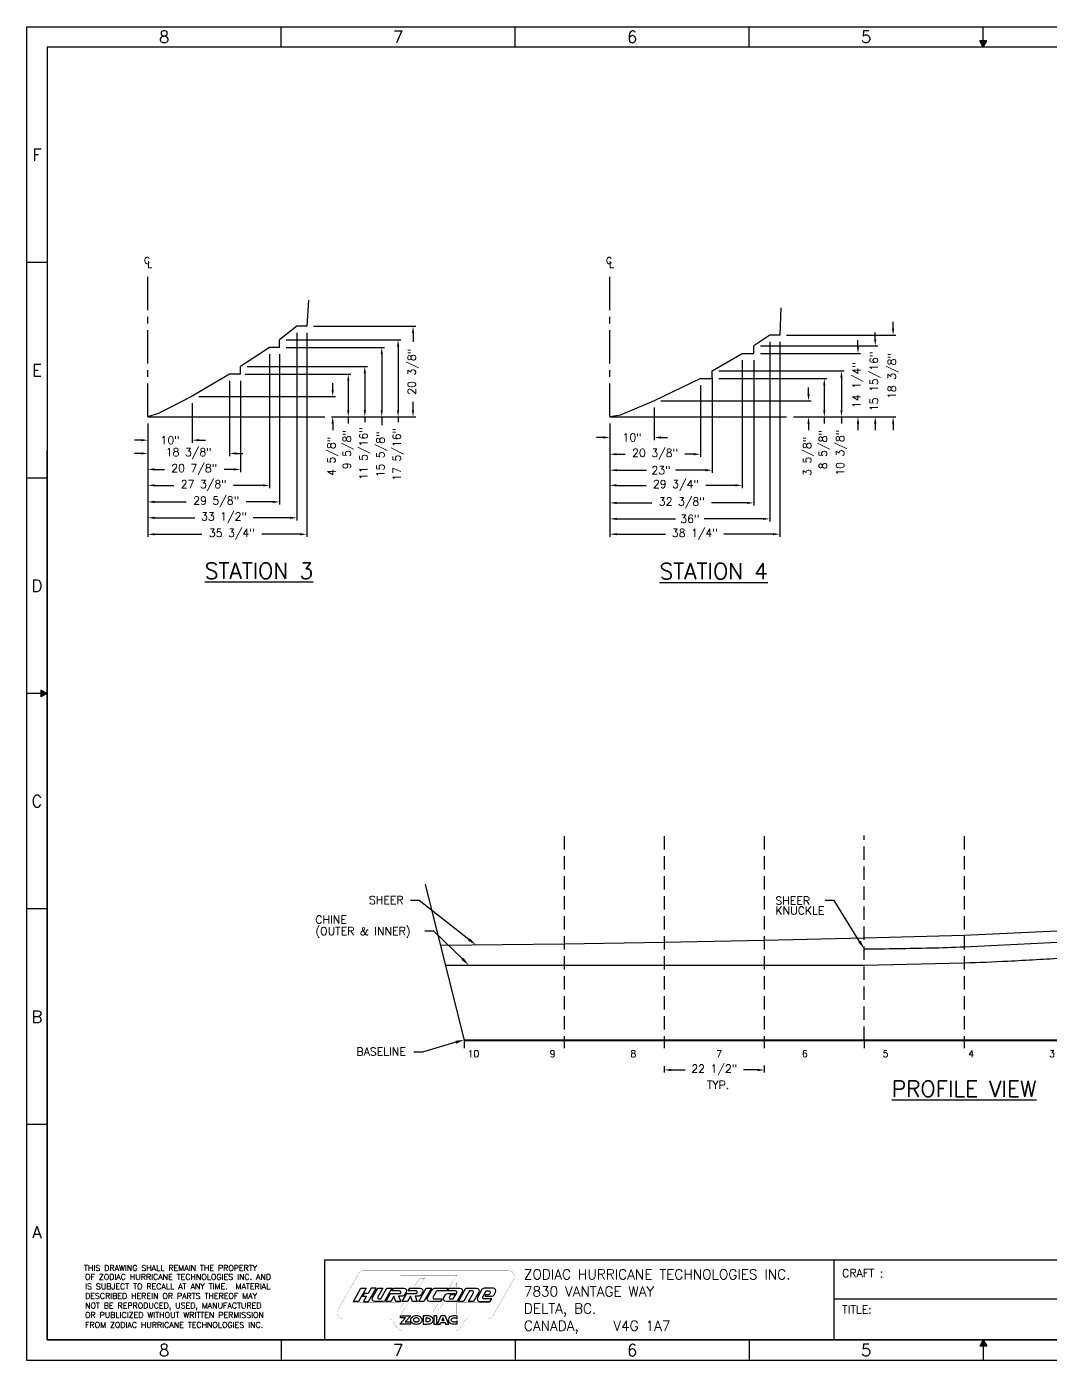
# Model space of a CAD drawing. Extents: x 0 to 431, y 0 to 300.
# Drawn here: x 0 to 230.3, y 0 to 300 of the extents above; entities that cross this region are included whole.
import ezdxf
from ezdxf.enums import TextEntityAlignment as Align

# ---------------------------------------------------------------- set-up
doc = ezdxf.new("R2010")
doc.units = 0
doc.header["$LTSCALE"] = 1.5
doc.linetypes.add('CENTER', pattern=[2, 1.25, -0.25, 0.25, -0.25])
doc.linetypes.add('DASHED', pattern=[0.75, 0.5, -0.25])
doc.layers.get('0').update_dxf_attribs({"linetype": 'CONTINUOUS'})
doc.layers.get('DEFPOINTS').update_dxf_attribs({"linetype": 'CONTINUOUS'})
for name, color, linetype in [('BL', 7, 'CONTINUOUS'), ('BORDER', 7, 'CONTINUOUS'), ('DIM', 7, 'CONTINUOUS'), ('DIM_M', 6, 'CONTINUOUS'), ('KL', 7, 'CONTINUOUS'), ('OC', 7, 'CONTINUOUS'), ('SECTION', 1, 'CONTINUOUS'), ('SH', 7, 'CONTINUOUS'), ('SK', 7, 'CONTINUOUS'), ('TR', 7, 'CONTINUOUS'), ('TXT_L', 5, 'CONTINUOUS'), ('TXT_M', 6, 'CONTINUOUS'), ('TXT_S', 7, 'CONTINUOUS')]:
    doc.layers.add(name, color=color, linetype=linetype)
doc.styles.add('LARGE', font='SIMPLEX.SHX', dxfattribs={"height": 3.6})
doc.styles.add('MEDIUM', font='SIMPLEX.SHX', dxfattribs={"height": 2.7})
doc.styles.add('SIMPLEX', font='simplex')
doc.styles.add('SMALL', font='SIMPLEX', dxfattribs={"height": 1.8})
doc.dimstyles.new('SMALL', dxfattribs={"dimscale": 1.5, "dimtxt": 1.2, "dimasz": 1, "dimexe": 0.4, "dimexo": 1, "dimgap": 0.8, "dimtad": 0, "dimdec": 4, "dimzin": 3, "dimtxsty": 'SMALL', "dimcen": 1, "dimclrd": 256, "dimclre": 256, "dimclrt": 256, "dimazin": 3, "dimtfac": 1, "dimtdec": 0, "dimtofl": 0, "dimtmove": 0, "dimatfit": 3, "dimtolj": 1, "dimtzin": 0})

# ---------------------------------------------------------------- blocks, each defined once
blk = doc.blocks.new('LOGO2')
for points in [[(3.922, 0.933), (4.559, 0.933), (4.209, 0.557), (4.534, 0.557), (4.534, 0.428), (3.864, 0.428), (4.215, 0.804), (3.922, 0.804)], [(5.976, 0.933), (5.976, 0.428), (6.165, 0.428), (6.165, 0.933)], [(6.407, 0.933), (6.185, 0.428), (6.382, 0.428), (6.422, 0.519), (6.672, 0.519), (6.712, 0.428), (6.909, 0.428), (6.687, 0.933)], [(6.547, 0.803), (6.478, 0.648), (6.615, 0.648)]]:
    blk.add_lwpolyline(points, close=True)
for points in [[(4.525, 0.68, 0.136795), (4.551, 0.588, 0.106991), (4.634, 0.501, 0.081214), (4.748, 0.447, 0.069236), (4.895, 0.426, 0.069236), (5.042, 0.447, 0.081214), (5.156, 0.501, 0.106991), (5.239, 0.588, 0.136795), (5.265, 0.68, 0.136795), (5.239, 0.771, 0.106991), (5.156, 0.859, 0.081214), (5.042, 0.912, 0.069236), (4.895, 0.933, 0.069236), (4.748, 0.912, 0.081214), (4.634, 0.859, 0.106991), (4.551, 0.771, 0.136795)], [(5.579, 0.933), (5.324, 0.933), (5.324, 0.426), (5.579, 0.426, 0.069236), (5.726, 0.447, 0.081214), (5.841, 0.501, 0.106991), (5.924, 0.588, 0.136795), (5.949, 0.68, 0.136795), (5.924, 0.771, 0.106991), (5.841, 0.859, 0.081214), (5.726, 0.912, 0.069236)], [(7.065, 0.731, -0.106991), (7.11, 0.778, -0.081214), (7.171, 0.807, -0.069236), (7.251, 0.818, -0.069236), (7.33, 0.807, -0.081214), (7.392, 0.778, -0.053022), (7.416, 0.757), (7.416, 0.913, 0.010932), (7.4, 0.918, 0.069236), (7.251, 0.939, 0.069236), (7.102, 0.918, 0.081214), (6.985, 0.863, 0.106991), (6.901, 0.774, 0.136795), (6.875, 0.682, 0.136795), (6.901, 0.589, 0.106991), (6.985, 0.5, 0.081214), (7.102, 0.445, 0.069236), (7.251, 0.424, 0.069236), (7.4, 0.445, 0.010932), (7.416, 0.45), (7.416, 0.606, -0.053022), (7.392, 0.585, -0.081214), (7.33, 0.556, -0.069236), (7.251, 0.545, -0.069236), (7.171, 0.556, -0.081214), (7.11, 0.585, -0.106991), (7.065, 0.632, -0.136795), (7.051, 0.682, -0.136795)], [(4.714, 0.68, 0.136795), (4.726, 0.635, 0.106991), (4.767, 0.592, 0.081214), (4.823, 0.565, 0.069236), (4.895, 0.555, 0.069236), (4.967, 0.565, 0.081214), (5.023, 0.592, 0.106991), (5.064, 0.635, 0.136795), (5.076, 0.68, 0.136795), (5.064, 0.724, 0.106991), (5.023, 0.767, 0.081214), (4.967, 0.794, 0.069236), (4.895, 0.804, 0.069236), (4.823, 0.794, 0.081214), (4.767, 0.767, 0.106991), (4.726, 0.724, 0.136795)], [(5.579, 0.557), (5.512, 0.557), (5.512, 0.804), (5.579, 0.804, -0.068718), (5.651, 0.794, -0.080809), (5.708, 0.768, -0.107035), (5.748, 0.725, -0.137686), (5.761, 0.681, -0.137686), (5.748, 0.636, -0.107035), (5.708, 0.594, -0.080809), (5.651, 0.567, -0.068718)]]:
    blk.add_lwpolyline(points, format="xyb", close=True)
at = {"layer": 'BORDER'}
blk.add_line((3.922, 2.353), (3.927, 2.361), dxfattribs=at)
at = {"layer": 'BORDER', "const_width": 0.01}
blk.add_lwpolyline([(10.594, 3.741), (1.649, 3.741, 0.269272), (1.324, 3.552), (0.049, 1.319, 0.575706), (0.375, 0.758), (3.164, 0.758, -0.269272), (3.489, 0.569), (3.697, 0.205, 0.269272), (4.023, 0.015), (7.312, 0.015, 0.269272), (7.637, 0.205), (7.845, 0.569, -0.269272), (8.171, 0.758), (9.319, 0.758, 0.269272), (9.645, 0.947), (10.92, 3.18, 0.575706)], format="xyb", close=True, dxfattribs=at)
for points in [[(6.929, 2.715), (7.406, 3.436), (3.928, 3.436), (3.928, 2.715), (1.51, 2.715)], [(4.755, 2.715), (5.121, 3.269), (5.415, 3.269), (5.048, 2.715)], [(9.991, 2.715), (7.406, 2.715), (7.406, 2.992), (7.223, 2.715)], [(0.955, 1.744), (3.928, 1.744), (3.928, 1.467), (4.112, 1.744)], [(4.406, 1.744), (3.928, 1.023), (7.406, 1.023), (7.406, 1.744), (9.436, 1.744)], [(6.58, 1.744), (6.213, 1.19), (5.92, 1.19), (6.286, 1.744)]]:
    blk.add_lwpolyline(points, dxfattribs=at)
at = {"layer": 'BORDER'}
for points in [[(0.999, 1.82), (1.466, 2.639), (1.78, 2.639), (1.313, 1.82)], [(1.908, 2.311), (1.656, 2.311), (1.563, 2.148), (1.814, 2.148), (1.627, 1.82), (1.941, 1.82), (2.409, 2.639), (2.094, 2.639)], [(5.361, 1.82), (5.047, 1.82), (5.514, 2.639), (5.828, 2.639)]]:
    blk.add_lwpolyline(points, close=True, dxfattribs=at)
for points in [[(2.718, 2.025), (3.068, 2.639), (3.382, 2.639), (2.962, 1.903, -0.269272), (2.82, 1.82), (2.317, 1.82, -0.575706), (2.175, 2.065), (2.502, 2.639), (2.816, 2.639), (2.513, 2.106, 0.575706), (2.584, 1.984), (2.646, 1.984)], [(3.927, 2.361, 0.575706), (3.86, 2.475), (3.379, 2.475), (3.473, 2.639), (4.118, 2.639, -0.575706), (4.26, 2.394), (4.19, 2.271, -0.269272), (3.977, 2.148), (3.8, 2.148), (3.927, 1.82), (3.634, 1.82), (3.507, 2.148), (3.32, 1.82), (3.006, 1.82), (3.286, 2.311), (3.851, 2.311, 0.269272), (3.922, 2.353)]]:
    blk.add_lwpolyline(points, format="xyb", dxfattribs=at)
for points in [[(4.942, 2.353), (4.947, 2.361, 0.575706), (4.88, 2.475), (4.399, 2.475), (4.493, 2.639), (5.137, 2.639, -0.575706), (5.28, 2.394), (5.21, 2.271, -0.269272), (4.996, 2.148), (4.819, 2.148), (4.947, 1.82), (4.654, 1.82), (4.527, 2.148), (4.34, 1.82), (4.026, 1.82), (4.306, 2.311), (4.871, 2.311, 0.269272)], [(6.19, 2.475, 0.269272), (6.119, 2.434), (5.932, 2.106, 0.575706), (6.003, 1.984), (6.49, 1.984), (6.397, 1.82), (5.736, 1.82, -0.575706), (5.594, 2.065), (5.874, 2.556, -0.269272), (6.017, 2.639), (6.864, 2.639), (6.771, 2.475)], [(7.408, 1.82), (6.747, 1.82, -0.575706), (6.605, 2.065), (6.698, 2.229, -0.269272), (6.84, 2.311), (7.279, 2.311), (7.233, 2.229), (7.06, 2.229, 0.269272), (6.989, 2.188), (6.943, 2.106, 0.575706), (7.014, 1.984), (7.187, 1.984), (7.397, 2.353, 0.575706), (7.326, 2.475), (6.839, 2.475), (6.932, 2.639), (7.593, 2.639, -0.575706), (7.735, 2.394)], [(8.774, 2.394), (8.446, 1.82), (8.132, 1.82), (8.436, 2.353, 0.575706), (8.365, 2.475), (8.191, 2.475), (7.818, 1.82), (7.504, 1.82), (7.971, 2.639), (8.631, 2.639, -0.575706)], [(9.665, 2.639), (9.1, 2.639, 0.269272), (8.958, 2.556), (8.677, 2.065, 0.575706), (8.819, 1.82), (9.48, 1.82), (9.573, 1.984), (9.086, 1.984, -0.575706), (9.015, 2.106), (9.225, 2.475), (9.399, 2.475, -0.575706), (9.47, 2.353), (9.423, 2.271, -0.269272), (9.352, 2.229), (9.18, 2.229), (9.133, 2.148), (9.572, 2.148, 0.269272), (9.714, 2.23), (9.807, 2.394, 0.575706)]]:
    blk.add_lwpolyline(points, format="xyb", close=True, dxfattribs=at)
blk.add_arc((2.646, 2.066), 0.0819, 270, 330.28287, dxfattribs=at)
blk = doc.blocks.new('BOX')
at = {"layer": 'BORDER', "color": 6, "ltscale": 4}
for p, q in [((44.69, 15.05), (44.69, 3.12)), ((121.06, 15.05), (121.06, 3.12))]:
    blk.add_line(p, q, dxfattribs=at)
at = {"layer": 'BORDER', "ltscale": 4}
for p, q in [((44.69, 15.05), (283.85, 15.05)), ((121.06, 9.22), (202.08, 9.22))]:
    blk.add_line(p, q, dxfattribs=at)
at = {"layer": 'TXT_S', "ltscale": 4, "xscale": 2.421188942950605, "yscale": 2.421188942950605, "zscale": 2.421188942950605}
blk.add_blockref('LOGO2', (46.6, 4.41), dxfattribs=at)
at = {"layer": 'TXT_L', "ltscale": 4, "style": 'LARGE'}
blk.add_attdef('DRAWING', (257.4, 9.74), '', height=2.4, dxfattribs=at)
at = {"layer": 'TXT_M', "ltscale": 4, "style": 'MEDIUM'}
for tag, p in [('BOAT', (164.45, 11.27)), ('TITLE', (164.42, 5.38))]:
    blk.add_attdef(tag, text='', height=1.8, dxfattribs=at).set_placement(p, align=Align.CENTER)
at = {"layer": 'TXT_S', "ltscale": 4}
for s, height, style, p in [('ZODIAC HURRICANE TECHNOLOGIES INC.', 1.5, 'SIMPLEX', (74.59, 12.14)), ('CRAFT :', 1.2, 'SMALL', (122.33, 12.47)), ('7830 VANTAGE WAY', 1.5, 'SIMPLEX', (74.59, 9.58)), ('DELTA, BC.', 1.5, 'SIMPLEX', (74.59, 7.02)), ('TITLE:', 1.2, 'SMALL', (122.33, 7.01)), ('CANADA,    V4G 1A7', 1.5, 'SIMPLEX', (74.59, 4.44))]:
    blk.add_text(s, height=height, dxfattribs=dict(at, style=style)).set_placement(p)
at = {"layer": 'TXT_S', "ltscale": 4, "style": 'SMALL'}
for p in [(206.18, 8.54), (218.36, 8.54), (231.35, 8.54)]:
    blk.add_attdef('NAME', p, '', height=1.2, dxfattribs=at)
blk.add_attdef('-', text='', height=1.2, dxfattribs=at).set_placement((221.11, 4.54), align=Align.CENTER)
blk = doc.blocks.new('L', base_point=(6285.9, 125))
blk.add_line((6285.9, 125), (6285.9, 0))
blk = doc.blocks.new('BRD')
for p, q in [((0, 200), (287, 200)), ((0, 0), (287, 0))]:
    blk.add_line(p, q)
at = {"layer": 'BORDER'}
blk.add_line((0, 200), (0, 0), dxfattribs=at)
at = {"layer": 'BORDER', "color": 6}
for p, q in [((3.08, 196.94), (3.08, 3.06)), ((283.91, 196.94), (3.08, 196.94)), ((144.01, 197.87), (142.98, 197.87)), ((143.49, 196.94), (142.98, 197.87)), ((143.49, 196.94), (144.01, 197.87)), ((3.08, 3.06), (3.08, 136.47)), ((3.08, 100), (2.14, 100.51)), ((2.14, 100.51), (2.14, 99.49)), ((3.08, 100), (2.14, 99.49)), ((3.08, 3.06), (283.91, 3.06)), ((198.18, 3.06), (3.08, 3.06)), ((143.49, 3.06), (142.98, 2.13)), ((144.01, 2.13), (142.98, 2.13)), ((143.49, 3.06), (144.01, 2.13))]:
    blk.add_line(p, q, dxfattribs=at)
for points in [[(144.01, 197.87), (142.98, 197.87), (143.49, 196.94)], [(2.14, 100.51), (2.14, 99.49), (3.08, 100)], [(144.01, 2.13), (142.98, 2.13), (143.49, 3.06)]]:
    blk.add_solid(points, dxfattribs=at)
at = {"layer": 'BORDER', "zscale": 0.2175}
for p, xscale, yscale, rotation in [((38.18, 196.94), 0.02463397823155932, 0.02447945928620387, 180), ((73.29, 196.94), 0.02463397823155932, 0.02447945928620387, 180), ((108.39, 196.94), 0.02463397823155932, 0.02447945928620387, 180), ((143.49, 196.94), 0.02463397823155932, 0.02447945928620387, 180), ((3.08, 164.62), -0.02447945928620386, 0.0246339782315593, 270), ((3.08, 132.31), -0.02447945928620386, 0.0246339782315593, 270), ((3.08, 100), -0.02447945928620386, 0.0246339782315593, 270), ((3.08, 67.69), -0.02447945928620386, 0.0246339782315593, 270), ((3.08, 35.37), -0.02447945928620386, 0.0246339782315593, 270)]:
    blk.add_blockref('L', p, dxfattribs=dict(at, xscale=xscale, yscale=yscale, rotation=rotation))
at = {"layer": 'BORDER', "xscale": -0.02463397823155932, "yscale": 0.02447945928620387, "zscale": 0.2175}
for p in [(38.18, 3.06), (73.29, 3.06), (108.39, 3.06), (143.49, 3.06)]:
    blk.add_blockref('L', p, dxfattribs=at)
at = {"layer": 'TXT_S', "style": 'SIMPLEX', "width": 1.006312}
for s, p in [('THIS DRAWING SHALL REMAIN THE PROPERTY', (8.6, 13.41)), ('OF ZODIAC HURRICANE TECHNOLOGIES INC. AND', (8.76, 12.08)), ('IS SUBJECT TO RECALL AT ANY TIME.  MATERIAL', (8.76, 10.65)), ('DESCRIBED HEREIN OR PARTS THEREOF MAY', (8.76, 9.22)), ('NOT BE REPRODUCED, USED, MANUFACTURED', (8.76, 7.79)), ('OR PUBLICIZED WITHOUT WRITTEN PERMISSION', (8.76, 6.37)), ('FROM ZODIAC HURRICANE TECHNOLOGIES INC.', (8.76, 4.88))]:
    blk.add_text(s, height=0.8568, dxfattribs=at).set_placement(p)
blk = doc.blocks.new('VA')
at = {"layer": 'TXT_M', "color": 6, "ltscale": 4, "style": 'MEDIUM'}
for s, p in [('F', (1.54, 180.78)), ('E', (1.54, 148.47)), ('D', (1.54, 116.16)), ('C', (1.54, 83.84)), ('B', (1.54, 51.53)), ('A', (1.54, 19.22))]:
    blk.add_text(s, height=1.8, dxfattribs=at).set_placement(p, align=Align.MIDDLE)
blk = doc.blocks.new('H1')
at = {"layer": 'TXT_M', "color": 6, "ltscale": 4, "style": 'MEDIUM'}
for s, p in [('8', (20.63, 198.47)), ('7', (55.73, 198.47)), ('6', (90.84, 198.47)), ('5', (125.94, 198.47)), ('8', (20.63, 1.53)), ('7', (55.73, 1.53)), ('6', (90.84, 1.53)), ('5', (125.94, 1.53))]:
    blk.add_text(s, height=1.8, dxfattribs=at).set_placement(p, align=Align.MIDDLE)
blk = doc.blocks.new('*D6')
at = {"linetype": 'BYBLOCK', "ltscale": 4}
for p, q in [((45.65, 248.18), (45.65, 231.24)), ((27.27, 238.56), (27.27, 231.24)), ((25.77, 231.84), (24.27, 231.84)), ((47.15, 231.84), (48.65, 231.84))]:
    blk.add_line(p, q, dxfattribs=at)
for points in [[(25.77, 232.09), (25.77, 231.59), (27.27, 231.84)], [(47.15, 232.09), (47.15, 231.59), (45.65, 231.84)]]:
    blk.add_solid(points, dxfattribs=at)
at = {"layer": 'DEFPOINTS', "color": 0, "linetype": 'BYBLOCK', "ltscale": 4}
for p in [(45.65, 249.68), (27.27, 240.06), (45.65, 231.84)]:
    blk.add_point(p, dxfattribs=at)
at = {"linetype": 'BYBLOCK', "ltscale": 4, "insert": (36.46, 231.84), "char_height": 1.8, "attachment_point": 5, "style": 'SMALL'}
blk.add_mtext('\\A1;18 3/8"', dxfattribs=at)
blk = doc.blocks.new('*D7')
at = {"linetype": 'BYBLOCK', "ltscale": 4}
for p, q in [((48.15, 248.18), (48.15, 227.64)), ((27.27, 238.56), (27.27, 227.64)), ((28.77, 228.24), (30.98, 228.24)), ((46.65, 228.24), (44.44, 228.24))]:
    blk.add_line(p, q, dxfattribs=at)
for points in [[(28.77, 228.49), (28.77, 227.99), (27.27, 228.24)], [(46.65, 228.49), (46.65, 227.99), (48.15, 228.24)]]:
    blk.add_solid(points, dxfattribs=at)
at = {"layer": 'DEFPOINTS', "color": 0, "linetype": 'BYBLOCK', "ltscale": 4}
for p in [(48.15, 249.68), (27.27, 240.06), (48.15, 228.24)]:
    blk.add_point(p, dxfattribs=at)
at = {"linetype": 'BYBLOCK', "ltscale": 4, "insert": (37.71, 228.24), "char_height": 1.8, "attachment_point": 5, "style": 'SMALL'}
blk.add_mtext('\\A1;20 7/8"', dxfattribs=at)
blk = doc.blocks.new('*D8')
at = {"linetype": 'BYBLOCK', "ltscale": 4}
for p, q in [((54.65, 254.18), (54.65, 224.05)), ((27.27, 238.56), (27.27, 224.05)), ((28.77, 224.65), (33.12, 224.65)), ((53.15, 224.65), (46.57, 224.65))]:
    blk.add_line(p, q, dxfattribs=at)
for points in [[(28.77, 224.9), (28.77, 224.4), (27.27, 224.65)], [(53.15, 224.9), (53.15, 224.4), (54.65, 224.65)]]:
    blk.add_solid(points, dxfattribs=at)
at = {"layer": 'DEFPOINTS', "color": 0, "linetype": 'BYBLOCK', "ltscale": 4}
for p in [(54.65, 255.68), (27.27, 240.06), (54.65, 224.65)]:
    blk.add_point(p, dxfattribs=at)
at = {"linetype": 'BYBLOCK', "ltscale": 4, "insert": (39.84, 224.65), "char_height": 1.8, "attachment_point": 5, "style": 'SMALL'}
blk.add_mtext('\\A1;27 3/8"', dxfattribs=at)
blk = doc.blocks.new('*D9')
at = {"linetype": 'BYBLOCK', "ltscale": 4}
for p, q in [((56.9, 254.18), (56.9, 220.33)), ((27.27, 238.56), (27.27, 220.33)), ((28.77, 220.93), (35.91, 220.93)), ((55.4, 220.93), (49.37, 220.93))]:
    blk.add_line(p, q, dxfattribs=at)
for points in [[(28.77, 221.18), (28.77, 220.68), (27.27, 220.93)], [(55.4, 221.18), (55.4, 220.68), (56.9, 220.93)]]:
    blk.add_solid(points, dxfattribs=at)
at = {"layer": 'DEFPOINTS', "color": 0, "linetype": 'BYBLOCK', "ltscale": 4}
for p in [(56.9, 255.68), (27.27, 240.06), (56.9, 220.93)]:
    blk.add_point(p, dxfattribs=at)
at = {"linetype": 'BYBLOCK', "ltscale": 4, "insert": (42.64, 220.93), "char_height": 1.8, "attachment_point": 5, "style": 'SMALL'}
blk.add_mtext('\\A1;29 5/8"', dxfattribs=at)
blk = doc.blocks.new('*D10')
at = {"linetype": 'BYBLOCK', "ltscale": 4}
for p, q in [((60.77, 258.93), (60.77, 216.76)), ((27.27, 238.56), (27.27, 216.76)), ((28.77, 217.36), (37.84, 217.36)), ((59.27, 217.36), (50.96, 217.36))]:
    blk.add_line(p, q, dxfattribs=at)
for points in [[(28.77, 217.61), (28.77, 217.11), (27.27, 217.36)], [(59.27, 217.61), (59.27, 217.11), (60.77, 217.36)]]:
    blk.add_solid(points, dxfattribs=at)
at = {"layer": 'DEFPOINTS', "color": 0, "linetype": 'BYBLOCK', "ltscale": 4}
for p in [(60.77, 260.43), (27.27, 240.06), (60.77, 217.36)]:
    blk.add_point(p, dxfattribs=at)
at = {"linetype": 'BYBLOCK', "ltscale": 4, "insert": (44.4, 217.36), "char_height": 1.8, "attachment_point": 5, "style": 'SMALL'}
blk.add_mtext('\\A1;33 1/2"', dxfattribs=at)
blk = doc.blocks.new('*D11')
at = {"linetype": 'BYBLOCK', "ltscale": 4}
for p, q in [((63.02, 258.93), (63.02, 213.05)), ((27.27, 238.56), (27.27, 213.05)), ((28.77, 213.65), (39.43, 213.65)), ((61.52, 213.65), (52.89, 213.65))]:
    blk.add_line(p, q, dxfattribs=at)
for points in [[(28.77, 213.9), (28.77, 213.4), (27.27, 213.65)], [(61.52, 213.9), (61.52, 213.4), (63.02, 213.65)]]:
    blk.add_solid(points, dxfattribs=at)
at = {"layer": 'DEFPOINTS', "color": 0, "linetype": 'BYBLOCK', "ltscale": 4}
for p in [(63.02, 260.43), (27.27, 240.06), (63.02, 213.65)]:
    blk.add_point(p, dxfattribs=at)
at = {"linetype": 'BYBLOCK', "ltscale": 4, "insert": (46.16, 213.65), "char_height": 1.8, "attachment_point": 5, "style": 'SMALL'}
blk.add_mtext('\\A1;35 3/4"', dxfattribs=at)
blk = doc.blocks.new('*D12')
at = {"linetype": 'BYBLOCK', "ltscale": 4}
for p, q in [((37.27, 243.18), (37.27, 234.22)), ((27.27, 238.56), (27.27, 234.22)), ((25.77, 234.82), (24.27, 234.82)), ((38.77, 234.82), (40.27, 234.82))]:
    blk.add_line(p, q, dxfattribs=at)
for points in [[(25.77, 235.07), (25.77, 234.57), (27.27, 234.82)], [(38.77, 235.07), (38.77, 234.57), (37.27, 234.82)]]:
    blk.add_solid(points, dxfattribs=at)
at = {"layer": 'DEFPOINTS', "color": 0, "linetype": 'BYBLOCK', "ltscale": 4}
for p in [(37.27, 244.68), (27.27, 240.06), (37.27, 234.82)]:
    blk.add_point(p, dxfattribs=at)
at = {"linetype": 'BYBLOCK', "ltscale": 4, "insert": (32.27, 234.82), "char_height": 1.8, "attachment_point": 5, "style": 'SMALL'}
blk.add_mtext('\\A1;10"', dxfattribs=at)
blk = doc.blocks.new('*D13')
at = {"linetype": 'BYBLOCK', "ltscale": 4}
for p, q in [((64.52, 260.43), (87.54, 260.43)), ((86.94, 258.93), (86.94, 256.94)), ((86.94, 241.56), (86.94, 243.48)), ((68.56, 240.06), (87.54, 240.06))]:
    blk.add_line(p, q, dxfattribs=at)
for points in [[(86.69, 258.93), (87.19, 258.93), (86.94, 260.43)], [(86.69, 241.56), (87.19, 241.56), (86.94, 240.06)]]:
    blk.add_solid(points, dxfattribs=at)
at = {"layer": 'DEFPOINTS', "color": 0, "linetype": 'BYBLOCK', "ltscale": 4}
for p in [(63.02, 260.43), (86.94, 260.43), (67.06, 240.06)]:
    blk.add_point(p, dxfattribs=at)
at = {"linetype": 'BYBLOCK', "ltscale": 4, "insert": (86.94, 250.21), "char_height": 1.8, "attachment_point": 5, "rotation": 90, "style": 'SMALL'}
blk.add_mtext('\\A1;20 3/8"', dxfattribs=at)
blk = doc.blocks.new('*D14')
at = {"linetype": 'BYBLOCK', "ltscale": 4}
for p, q in [((58.4, 257.39), (84.17, 257.39)), ((83.57, 255.89), (83.57, 241.56)), ((68.56, 240.06), (84.17, 240.06)), ((83.57, 240.06), (83.57, 238.86))]:
    blk.add_line(p, q, dxfattribs=at)
for points in [[(83.32, 255.89), (83.82, 255.89), (83.57, 257.39)], [(83.32, 241.56), (83.82, 241.56), (83.57, 240.06)]]:
    blk.add_solid(points, dxfattribs=at)
at = {"layer": 'DEFPOINTS', "color": 0, "linetype": 'BYBLOCK', "ltscale": 4}
for p in [(56.9, 257.39), (83.57, 257.39), (67.06, 240.06)]:
    blk.add_point(p, dxfattribs=at)
at = {"linetype": 'BYBLOCK', "ltscale": 4, "insert": (83.57, 231.62), "char_height": 1.8, "attachment_point": 5, "rotation": 90, "style": 'SMALL'}
blk.add_mtext('\\A1;17 5/16"', dxfattribs=at)
blk = doc.blocks.new('*D15')
at = {"linetype": 'BYBLOCK', "ltscale": 4}
for p, q in [((58.4, 255.68), (80.5, 255.68)), ((79.9, 254.18), (79.9, 241.56)), ((68.56, 240.06), (80.5, 240.06)), ((79.9, 240.06), (79.9, 238.18))]:
    blk.add_line(p, q, dxfattribs=at)
for points in [[(79.65, 254.18), (80.15, 254.18), (79.9, 255.68)], [(79.65, 241.56), (80.15, 241.56), (79.9, 240.06)]]:
    blk.add_solid(points, dxfattribs=at)
at = {"layer": 'DEFPOINTS', "color": 0, "linetype": 'BYBLOCK', "ltscale": 4}
for p in [(56.9, 255.68), (67.06, 240.06), (79.9, 240.06)]:
    blk.add_point(p, dxfattribs=at)
at = {"linetype": 'BYBLOCK', "ltscale": 4, "insert": (79.9, 231.62), "char_height": 1.8, "attachment_point": 5, "rotation": 90, "style": 'SMALL'}
blk.add_mtext('\\A1;15 5/8"', dxfattribs=at)
blk = doc.blocks.new('*D16')
at = {"linetype": 'BYBLOCK', "ltscale": 4}
for p, q in [((49.65, 251.39), (76.69, 251.39)), ((76.09, 249.89), (76.09, 241.56)), ((68.56, 240.06), (76.69, 240.06)), ((76.09, 240.06), (76.09, 238.86))]:
    blk.add_line(p, q, dxfattribs=at)
for points in [[(75.84, 249.89), (76.34, 249.89), (76.09, 251.39)], [(75.84, 241.56), (76.34, 241.56), (76.09, 240.06)]]:
    blk.add_solid(points, dxfattribs=at)
at = {"layer": 'DEFPOINTS', "color": 0, "linetype": 'BYBLOCK', "ltscale": 4}
for p in [(48.15, 251.39), (67.06, 240.06), (76.09, 240.06)]:
    blk.add_point(p, dxfattribs=at)
at = {"linetype": 'BYBLOCK', "ltscale": 4, "insert": (76.09, 231.79), "char_height": 1.8, "attachment_point": 5, "rotation": 90, "style": 'SMALL'}
blk.add_mtext('\\A1;11 5/16"', dxfattribs=at)
blk = doc.blocks.new('*D17')
at = {"linetype": 'BYBLOCK', "ltscale": 4}
for p, q in [((49.15, 249.68), (72.96, 249.68)), ((72.36, 248.18), (72.36, 241.56)), ((68.56, 240.06), (72.96, 240.06)), ((72.36, 240.06), (72.36, 238.56))]:
    blk.add_line(p, q, dxfattribs=at)
for points in [[(72.11, 248.18), (72.61, 248.18), (72.36, 249.68)], [(72.11, 241.56), (72.61, 241.56), (72.36, 240.06)]]:
    blk.add_solid(points, dxfattribs=at)
at = {"layer": 'DEFPOINTS', "color": 0, "linetype": 'BYBLOCK', "ltscale": 4}
for p in [(47.65, 249.68), (67.06, 240.06), (72.36, 240.06)]:
    blk.add_point(p, dxfattribs=at)
at = {"linetype": 'BYBLOCK', "ltscale": 4, "insert": (72.36, 232.69), "char_height": 1.8, "attachment_point": 5, "rotation": 90, "style": 'SMALL'}
blk.add_mtext('\\A1;9 5/8"', dxfattribs=at)
blk = doc.blocks.new('*D18')
at = {"linetype": 'BYBLOCK', "ltscale": 4}
for p, q in [((68.86, 246.18), (68.86, 247.68)), ((38.77, 244.68), (69.46, 244.68)), ((68.56, 240.06), (69.46, 240.06)), ((68.86, 238.56), (68.86, 237.06))]:
    blk.add_line(p, q, dxfattribs=at)
for points in [[(68.61, 246.18), (69.11, 246.18), (68.86, 244.68)], [(68.61, 238.56), (69.11, 238.56), (68.86, 240.06)]]:
    blk.add_solid(points, dxfattribs=at)
at = {"layer": 'DEFPOINTS', "color": 0, "linetype": 'BYBLOCK', "ltscale": 4}
for p in [(37.27, 244.68), (67.06, 240.06), (68.86, 240.06)]:
    blk.add_point(p, dxfattribs=at)
at = {"linetype": 'BYBLOCK', "ltscale": 4, "insert": (68.86, 231.19), "char_height": 1.8, "attachment_point": 5, "rotation": 90, "style": 'SMALL'}
blk.add_mtext('\\A1;4 5/8"', dxfattribs=at)
blk = doc.blocks.new('*D19')
at = {"linetype": 'BYBLOCK', "ltscale": 4}
for p, q in [((169.47, 256.93), (169.47, 213.07)), ((131.22, 238.56), (131.22, 213.07)), ((132.72, 213.67), (143.78, 213.67)), ((167.97, 213.67), (156.9, 213.67))]:
    blk.add_line(p, q, dxfattribs=at)
for points in [[(132.72, 213.92), (132.72, 213.42), (131.22, 213.67)], [(167.97, 213.92), (167.97, 213.42), (169.47, 213.67)]]:
    blk.add_solid(points, dxfattribs=at)
at = {"layer": 'DEFPOINTS', "color": 0, "linetype": 'BYBLOCK', "ltscale": 4}
for p in [(169.47, 258.43), (131.22, 240.06), (169.47, 213.67)]:
    blk.add_point(p, dxfattribs=at)
at = {"linetype": 'BYBLOCK', "ltscale": 4, "insert": (150.34, 213.67), "char_height": 1.8, "attachment_point": 5, "style": 'SMALL'}
blk.add_mtext('\\A1;38 1/4"', dxfattribs=at)
blk = doc.blocks.new('*D20')
at = {"linetype": 'BYBLOCK', "ltscale": 4}
for p, q in [((167.22, 256.93), (167.22, 216.52)), ((131.22, 238.56), (131.22, 216.52)), ((132.72, 217.12), (145.96, 217.12)), ((165.72, 217.12), (152.47, 217.12))]:
    blk.add_line(p, q, dxfattribs=at)
for points in [[(132.72, 217.37), (132.72, 216.87), (131.22, 217.12)], [(165.72, 217.37), (165.72, 216.87), (167.22, 217.12)]]:
    blk.add_solid(points, dxfattribs=at)
at = {"layer": 'DEFPOINTS', "color": 0, "linetype": 'BYBLOCK', "ltscale": 4}
for p in [(167.22, 258.43), (131.22, 240.06), (167.22, 217.12)]:
    blk.add_point(p, dxfattribs=at)
at = {"linetype": 'BYBLOCK', "ltscale": 4, "insert": (149.22, 217.12), "char_height": 1.8, "attachment_point": 5, "style": 'SMALL'}
blk.add_mtext('\\A1;36"', dxfattribs=at)
blk = doc.blocks.new('*D21')
at = {"linetype": 'BYBLOCK', "ltscale": 4}
for p, q in [((163.59, 252.81), (163.59, 220.11)), ((131.22, 238.56), (131.22, 220.11)), ((132.72, 220.71), (140.67, 220.71)), ((162.09, 220.71), (154.13, 220.71))]:
    blk.add_line(p, q, dxfattribs=at)
for points in [[(132.72, 220.96), (132.72, 220.46), (131.22, 220.71)], [(162.09, 220.96), (162.09, 220.46), (163.59, 220.71)]]:
    blk.add_solid(points, dxfattribs=at)
at = {"layer": 'DEFPOINTS', "color": 0, "linetype": 'BYBLOCK', "ltscale": 4}
for p in [(163.59, 254.31), (131.22, 240.06), (163.59, 220.71)]:
    blk.add_point(p, dxfattribs=at)
at = {"linetype": 'BYBLOCK', "ltscale": 4, "insert": (147.4, 220.71), "char_height": 1.8, "attachment_point": 5, "style": 'SMALL'}
blk.add_mtext('\\A1;32 3/8"', dxfattribs=at)
blk = doc.blocks.new('*D22')
at = {"linetype": 'BYBLOCK', "ltscale": 4}
for p, q in [((160.97, 252.81), (160.97, 224.06)), ((131.22, 238.56), (131.22, 224.06)), ((132.72, 224.66), (139.36, 224.66)), ((159.47, 224.66), (152.82, 224.66))]:
    blk.add_line(p, q, dxfattribs=at)
for points in [[(132.72, 224.91), (132.72, 224.41), (131.22, 224.66)], [(159.47, 224.91), (159.47, 224.41), (160.97, 224.66)]]:
    blk.add_solid(points, dxfattribs=at)
at = {"layer": 'DEFPOINTS', "color": 0, "linetype": 'BYBLOCK', "ltscale": 4}
for p in [(160.97, 254.31), (131.22, 240.06), (160.97, 224.66)]:
    blk.add_point(p, dxfattribs=at)
at = {"linetype": 'BYBLOCK', "ltscale": 4, "insert": (146.09, 224.66), "char_height": 1.8, "attachment_point": 5, "style": 'SMALL'}
blk.add_mtext('\\A1;29 3/4"', dxfattribs=at)
blk = doc.blocks.new('*D23')
at = {"linetype": 'BYBLOCK', "ltscale": 4}
for p, q in [((154.22, 248.91), (154.22, 227.47)), ((131.22, 238.56), (131.22, 227.47)), ((132.72, 228.07), (139.46, 228.07)), ((152.72, 228.07), (145.97, 228.07))]:
    blk.add_line(p, q, dxfattribs=at)
for points in [[(132.72, 228.32), (132.72, 227.82), (131.22, 228.07)], [(152.72, 228.32), (152.72, 227.82), (154.22, 228.07)]]:
    blk.add_solid(points, dxfattribs=at)
at = {"layer": 'DEFPOINTS', "color": 0, "linetype": 'BYBLOCK', "ltscale": 4}
for p in [(154.22, 250.41), (131.22, 240.06), (154.22, 228.07)]:
    blk.add_point(p, dxfattribs=at)
at = {"linetype": 'BYBLOCK', "ltscale": 4, "insert": (142.72, 228.07), "char_height": 1.8, "attachment_point": 5, "style": 'SMALL'}
blk.add_mtext('\\A1;23"', dxfattribs=at)
blk = doc.blocks.new('*D24')
at = {"linetype": 'BYBLOCK', "ltscale": 4}
for p, q in [((151.59, 247.18), (151.59, 231.06)), ((131.22, 238.56), (131.22, 231.06)), ((132.72, 231.66), (134.67, 231.66)), ((150.09, 231.66), (148.13, 231.66))]:
    blk.add_line(p, q, dxfattribs=at)
for points in [[(132.72, 231.91), (132.72, 231.41), (131.22, 231.66)], [(150.09, 231.91), (150.09, 231.41), (151.59, 231.66)]]:
    blk.add_solid(points, dxfattribs=at)
at = {"layer": 'DEFPOINTS', "color": 0, "linetype": 'BYBLOCK', "ltscale": 4}
for p in [(151.59, 248.68), (131.22, 240.06), (151.59, 231.66)]:
    blk.add_point(p, dxfattribs=at)
at = {"linetype": 'BYBLOCK', "ltscale": 4, "insert": (141.4, 231.66), "char_height": 1.8, "attachment_point": 5, "style": 'SMALL'}
blk.add_mtext('\\A1;20 3/8"', dxfattribs=at)
blk = doc.blocks.new('*D25')
at = {"linetype": 'BYBLOCK', "ltscale": 4}
for p, q in [((141.22, 242.18), (141.22, 234.83)), ((131.22, 238.56), (131.22, 234.83)), ((129.72, 235.43), (128.22, 235.43)), ((142.72, 235.43), (144.22, 235.43))]:
    blk.add_line(p, q, dxfattribs=at)
for points in [[(129.72, 235.68), (129.72, 235.18), (131.22, 235.43)], [(142.72, 235.68), (142.72, 235.18), (141.22, 235.43)]]:
    blk.add_solid(points, dxfattribs=at)
at = {"layer": 'DEFPOINTS', "color": 0, "linetype": 'BYBLOCK', "ltscale": 4}
for p in [(141.22, 243.68), (131.22, 240.06), (141.22, 235.43)]:
    blk.add_point(p, dxfattribs=at)
at = {"linetype": 'BYBLOCK', "ltscale": 4, "insert": (136.22, 235.43), "char_height": 1.8, "attachment_point": 5, "style": 'SMALL'}
blk.add_mtext('\\A1;10"', dxfattribs=at)
blk = doc.blocks.new('*D26')
at = {"linetype": 'BYBLOCK', "ltscale": 4}
for p, q in [((175.93, 245.18), (175.93, 246.68)), ((142.72, 243.68), (176.53, 243.68)), ((172.51, 240.06), (176.53, 240.06)), ((175.93, 238.56), (175.93, 237.06))]:
    blk.add_line(p, q, dxfattribs=at)
for points in [[(175.68, 245.18), (176.18, 245.18), (175.93, 243.68)], [(175.68, 238.56), (176.18, 238.56), (175.93, 240.06)]]:
    blk.add_solid(points, dxfattribs=at)
at = {"layer": 'DEFPOINTS', "color": 0, "linetype": 'BYBLOCK', "ltscale": 4}
for p in [(141.22, 243.68), (171.01, 240.06), (175.93, 240.06)]:
    blk.add_point(p, dxfattribs=at)
at = {"linetype": 'BYBLOCK', "ltscale": 4, "insert": (175.93, 231.19), "char_height": 1.8, "attachment_point": 5, "rotation": 90, "style": 'SMALL'}
blk.add_mtext('\\A1;3 5/8"', dxfattribs=at)
blk = doc.blocks.new('*D27')
at = {"linetype": 'BYBLOCK', "ltscale": 4}
for p, q in [((155.72, 248.68), (180.08, 248.68)), ((179.48, 247.18), (179.48, 241.56)), ((172.51, 240.06), (180.08, 240.06)), ((179.48, 240.06), (179.48, 238.56))]:
    blk.add_line(p, q, dxfattribs=at)
for points in [[(179.23, 247.18), (179.73, 247.18), (179.48, 248.68)], [(179.23, 241.56), (179.73, 241.56), (179.48, 240.06)]]:
    blk.add_solid(points, dxfattribs=at)
at = {"layer": 'DEFPOINTS', "color": 0, "linetype": 'BYBLOCK', "ltscale": 4}
for p in [(154.22, 248.68), (171.01, 240.06), (179.48, 240.06)]:
    blk.add_point(p, dxfattribs=at)
at = {"linetype": 'BYBLOCK', "ltscale": 4, "insert": (179.48, 232.69), "char_height": 1.8, "attachment_point": 5, "rotation": 90, "style": 'SMALL'}
blk.add_mtext('\\A1;8 5/8"', dxfattribs=at)
blk = doc.blocks.new('*D28')
at = {"linetype": 'BYBLOCK', "ltscale": 4}
for p, q in [((155.72, 250.41), (183.94, 250.41)), ((183.34, 248.91), (183.34, 241.56)), ((172.51, 240.06), (183.94, 240.06)), ((183.34, 240.06), (183.34, 238.56))]:
    blk.add_line(p, q, dxfattribs=at)
for points in [[(183.09, 248.91), (183.59, 248.91), (183.34, 250.41)], [(183.09, 241.56), (183.59, 241.56), (183.34, 240.06)]]:
    blk.add_solid(points, dxfattribs=at)
at = {"layer": 'DEFPOINTS', "color": 0, "linetype": 'BYBLOCK', "ltscale": 4}
for p in [(154.22, 250.41), (171.01, 240.06), (183.34, 240.06)]:
    blk.add_point(p, dxfattribs=at)
at = {"linetype": 'BYBLOCK', "ltscale": 4, "insert": (183.34, 232), "char_height": 1.8, "attachment_point": 5, "rotation": 90, "style": 'SMALL'}
blk.add_mtext('\\A1;10 3/8"', dxfattribs=at)
blk = doc.blocks.new('*D29')
at = {"linetype": 'BYBLOCK', "ltscale": 4}
for p, q in [((187.05, 255.81), (187.05, 257.31)), ((165.09, 254.31), (187.65, 254.31)), ((172.51, 240.06), (187.65, 240.06)), ((187.05, 238.56), (187.05, 237.06))]:
    blk.add_line(p, q, dxfattribs=at)
for points in [[(186.8, 255.81), (187.3, 255.81), (187.05, 254.31)], [(186.8, 238.56), (187.3, 238.56), (187.05, 240.06)]]:
    blk.add_solid(points, dxfattribs=at)
at = {"layer": 'DEFPOINTS', "color": 0, "linetype": 'BYBLOCK', "ltscale": 4}
for p in [(163.59, 254.31), (171.01, 240.06), (187.05, 240.06)]:
    blk.add_point(p, dxfattribs=at)
at = {"linetype": 'BYBLOCK', "ltscale": 4, "insert": (187.05, 247.18), "char_height": 1.8, "attachment_point": 5, "rotation": 90, "style": 'SMALL'}
blk.add_mtext('\\A1;14 1/4"', dxfattribs=at)
blk = doc.blocks.new('*D30')
at = {"linetype": 'BYBLOCK', "ltscale": 4}
for p, q in [((190.94, 257.52), (190.94, 259.02)), ((165.09, 256.02), (191.54, 256.02)), ((172.51, 240.06), (191.54, 240.06)), ((190.94, 238.56), (190.94, 237.06))]:
    blk.add_line(p, q, dxfattribs=at)
for points in [[(190.69, 257.52), (191.19, 257.52), (190.94, 256.02)], [(190.69, 238.56), (191.19, 238.56), (190.94, 240.06)]]:
    blk.add_solid(points, dxfattribs=at)
at = {"layer": 'DEFPOINTS', "color": 0, "linetype": 'BYBLOCK', "ltscale": 4}
for p in [(163.59, 256.02), (171.01, 240.06), (190.94, 240.06)]:
    blk.add_point(p, dxfattribs=at)
at = {"linetype": 'BYBLOCK', "ltscale": 4, "insert": (190.94, 248.04), "char_height": 1.8, "attachment_point": 5, "rotation": 90, "style": 'SMALL'}
blk.add_mtext('\\A1;15 15/16"', dxfattribs=at)
blk = doc.blocks.new('*D31')
at = {"linetype": 'BYBLOCK', "ltscale": 4}
for p, q in [((194.96, 259.93), (194.96, 261.43)), ((170.97, 258.43), (195.56, 258.43)), ((172.51, 240.06), (195.56, 240.06)), ((194.96, 238.56), (194.96, 237.06))]:
    blk.add_line(p, q, dxfattribs=at)
for points in [[(194.71, 259.93), (195.21, 259.93), (194.96, 258.43)], [(194.71, 238.56), (195.21, 238.56), (194.96, 240.06)]]:
    blk.add_solid(points, dxfattribs=at)
at = {"layer": 'DEFPOINTS', "color": 0, "linetype": 'BYBLOCK', "ltscale": 4}
for p in [(169.47, 258.43), (171.01, 240.06), (194.96, 240.06)]:
    blk.add_point(p, dxfattribs=at)
at = {"linetype": 'BYBLOCK', "ltscale": 4, "insert": (194.96, 249.25), "char_height": 1.8, "attachment_point": 5, "rotation": 90, "style": 'SMALL'}
blk.add_mtext('\\A1;18 3/8"', dxfattribs=at)
blk = doc.blocks.new('*D58')
at = {"linetype": 'BYBLOCK', "ltscale": 4}
for p, q in [((143.47, 66.14), (143.47, 64.71)), ((165.97, 66.33), (165.97, 64.71)), ((144.97, 65.31), (148.16, 65.31)), ((164.47, 65.31), (161.27, 65.31))]:
    blk.add_line(p, q, dxfattribs=at)
for points in [[(144.97, 65.56), (144.97, 65.06), (143.47, 65.31)], [(164.47, 65.56), (164.47, 65.06), (165.97, 65.31)]]:
    blk.add_solid(points, dxfattribs=at)
at = {"layer": 'DEFPOINTS', "color": 0, "linetype": 'BYBLOCK', "ltscale": 4}
for p in [(143.47, 67.64), (165.97, 67.83), (165.97, 65.31)]:
    blk.add_point(p, dxfattribs=at)
at = {"linetype": 'BYBLOCK', "ltscale": 4, "insert": (154.72, 65.31), "char_height": 1.8, "attachment_point": 5, "style": 'SMALL'}
blk.add_mtext('\\A1;22 1/2"', dxfattribs=at)

msp = doc.modelspace()

# ---------------------------------------------------------------- linework, layer by layer
at = {"linetype": 'CENTER', "ltscale": 4}
for p, q in [((27.27299, 212.22221), (27.27299, 244.89916)), ((131.21547, 212.22221), (131.21547, 244.89916))]:
    msp.add_line(p, q, dxfattribs=at)
at = {"ltscale": 4}
for p, q in [((27.27299, 212.22221), (27.27299, 212.34721)), ((27.27299, 212.22221), (67.06291, 212.22221)), ((131.21547, 212.22221), (131.21547, 212.34721)), ((131.21547, 212.22221), (171.00539, 212.22221))]:
    msp.add_line(p, q, dxfattribs=at)
at = {"layer": 'BL', "ltscale": 4}
msp.add_line((98.46575, 72.10529), (339.18481, 72.10529), dxfattribs=at)
at = {"layer": 'DIM', "linetype": 'DASHED', "ltscale": 4}
for p, q in [((120.96575, 117.903), (120.96575, 70.23766)), ((143.46575, 117.903), (143.46575, 70.23766)), ((165.96575, 117.903), (165.96575, 70.23766)), ((210.96575, 117.903), (210.96575, 70.23766))]:
    msp.add_line(p, q, dxfattribs=at)
at = {"layer": 'DIM', "ltscale": 4}
for p, q in [((88.3375, 103.4142), (86.3375, 103.4142)), ((99.50421, 94.68195), (88.3375, 103.4142)), ((181.69833, 103.4434), (179.69833, 103.4434)), ((187.41068, 94.24436), (181.69833, 103.4434)), ((91.58733, 96.53746), (89.58733, 96.53746)), ((98.13139, 90.25331), (91.58733, 96.53746)), ((98.46575, 72.10529), (98.46575, 70.23766)), ((188.46575, 72.10529), (188.46575, 70.23766)), ((89.08889, 69.34625), (87.08889, 69.34625)), ((96.54708, 71.54074), (89.08889, 69.34625))]:
    msp.add_line(p, q, dxfattribs=at)
for points in [[(99.29888, 94.41937), (99.70955, 94.94453), (101.07969, 93.44994)], [(187.1275, 94.06851), (187.69386, 94.4202), (188.46575, 92.54529)], [(97.82652, 90.07749), (98.30209, 90.54469), (99.46591, 88.88439)], [(96.64117, 71.22097), (96.45299, 71.86052), (98.46575, 72.10529)]]:
    msp.add_solid(points, dxfattribs=at)
at = {"layer": 'KL', "ltscale": 4}
msp.add_lwpolyline([(98.49816, 71.97529), (120.96575, 71.97529), (143.46575, 71.97529), (165.96575, 71.97529), (188.46575, 71.97529), (210.96575, 71.97529), (232.75468, 71.97529)], dxfattribs=at)
at = {"layer": 'OC', "ltscale": 4}
msp.add_lwpolyline([(94.28951, 88.85529), (120.96575, 88.85529), (143.46575, 88.85529), (165.96575, 88.85529), (188.46575, 88.91529), (210.96575, 89.41529, 0.004523952), (220.78567, 89.81943, 0.003500721), (233.46575, 90.54529, 0.005456708), (244.67092, 91.38834, 0.005403266), (255.96575, 92.48529, 0.005467847), (268.83434, 94.01815, 0.007281228), (278.46575, 95.41529), (289.71575, 97.29529), (300.96575, 99.41529), (312.21575, 101.91529, 0.009369341), (323.51899, 104.65635, 0.006716137), (339.15575, 108.98529)], format="xyb", dxfattribs=at)
at = {"layer": 'SECTION', "ltscale": 4}
for p, q in [((63.39799, 238.47221), (63.02299, 232.59721)), ((169.71547, 236.72221), (169.46547, 230.59721)), ((60.77299, 232.59721), (56.89799, 229.55257)), ((63.02299, 232.59721), (60.77299, 232.59721)), ((56.89799, 227.84721), (56.89799, 229.55257)), ((167.21547, 230.59721), (163.59047, 228.18055)), ((163.59047, 226.47221), (163.59047, 228.18055)), ((169.46547, 230.59721), (167.21547, 230.59721)), ((54.64799, 227.84721), (48.14799, 223.5506)), ((56.89799, 227.84721), (54.64799, 227.84721)), ((154.21547, 222.57798), (160.96547, 226.47221)), ((160.96547, 226.47221), (163.59047, 226.47221)), ((48.14799, 221.84721), (48.14799, 223.5506)), ((154.21547, 220.84721), (154.21547, 222.57798)), ((45.64799, 221.84721), (37.27299, 216.84721)), ((48.14799, 221.84721), (45.64799, 221.84721)), ((151.59047, 220.84721), (141.21547, 215.84721)), ((151.59047, 220.84721), (154.21547, 220.84721)), ((37.27299, 216.84721), (32.27299, 214.34721)), ((27.27299, 212.34721), (29.77299, 213.09721)), ((32.27299, 214.34721), (29.77299, 213.09721)), ((136.21547, 213.72221), (133.71547, 212.72221)), ((141.21547, 215.84721), (136.21547, 213.72221)), ((131.21547, 212.34721), (133.71547, 212.72221)), ((131.21547, 212.22221), (131.21547, 212.34721))]:
    msp.add_line(p, q, dxfattribs=at)
at = {"layer": 'SH', "ltscale": 4}
msp.add_lwpolyline([(93.16725, 93.35642), (120.96575, 93.66529), (143.46575, 94.04529), (165.96575, 94.54529), (188.46575, 95.04529), (210.96575, 95.60529), (233.46575, 96.66529), (255.46575, 98.23529), (278.46575, 100.66529), (289.71575, 102.29529), (300.96575, 103.91529), (312.21575, 105.79529), (323.46575, 107.98529), (339.15575, 111.48529)], dxfattribs=at)
at = {"layer": 'SK', "ltscale": 4}
msp.add_lwpolyline([(188.46575, 92.54529, 0.00343808), (203.38699, 92.77424, 0.006765675), (210.96575, 93.04529), (233.46575, 94.16529, 0.002658068), (248.68804, 95.09886, 0.005553485), (255.96575, 95.66529, 0.006236945), (264.77172, 96.56, 0.004001399), (278.46575, 98.23529), (289.71575, 99.73529), (300.96575, 101.42529), (312.21575, 103.29529, 0.010789363), (323.46772, 105.41931, 0.007678829), (339.15575, 108.98529)], format="xyb", dxfattribs=at)
at = {"layer": 'TR', "linetype": 'DASHED', "ltscale": 4}
msp.add_line((188.46575, 72.10529), (188.46575, 118.07107), dxfattribs=at)
at = {"layer": 'TR', "ltscale": 4}
msp.add_line((98.49816, 71.97529), (89.72899, 107.14654), dxfattribs=at)

# ---------------------------------------------------------------- block references
at = {"color": 255, "xscale": 1.5, "yscale": 1.5, "zscale": 1.5}
msp.add_blockref('BRD', (0, 0), dxfattribs=at)
at = {"ltscale": 4, "xscale": 1.5, "yscale": 1.5, "zscale": 1.5}
for name in ['H1', 'VA']:
    msp.add_blockref(name, (0, 0), dxfattribs=at)
at = {"xscale": 1.5, "yscale": 1.5, "zscale": 1.5}
msp.add_blockref('BOX', (0, 0), dxfattribs=at)

# ---------------------------------------------------------------- texts
at = {"layer": 'DIM', "ltscale": 4, "style": 'SIMPLEX'}
for s, p in [('C', (27.10487, 246.66673)), ('L', (27.66859, 245.78541)), ('C', (131.04262, 246.66673)), ('L', (131.60634, 245.78541))]:
    msp.add_text(s, height=1.5, dxfattribs=at).set_placement(p, align=Align.CENTER)
at = {"layer": 'DIM', "color": 6, "ltscale": 4, "style": 'MEDIUM'}
for s, p in [('%%USTATION 3', (52.26049, 175.80323)), ('%%USTATION 4', (154.60124, 175.7084)), ('%%UPROFILE VIEW', (210.93247, 59.2832))]:
    msp.add_text(s, height=3.6, dxfattribs=at).set_placement(p, align=Align.CENTER)
at = {"layer": 'DIM', "ltscale": 4}
for s, height, style, p in [('SHEER', 1.8, 'SMALL', (77.01584, 102.63116)), ('SHEER', 1.8, 'SMALL', (168.4788, 102.50258)), ('KNUCKLE', 1.8, 'SMALL', (168.4788, 100.25554)), ('CHINE', 1.8, 'SMALL', (64.94532, 98.22509)), ('(OUTER & INNER)', 1.8, 'SMALL', (64.94532, 95.65366)), ('BASELINE', 1.8, 'SMALL', (74.21072, 68.53929)), ('10              9               8                7                6               5                4               3                2               1                0', 1.5, 'SIMPLEX', (99.25269, 68.23022))]:
    msp.add_text(s, height=height, dxfattribs=dict(at, style=style)).set_placement(p)
at = {"layer": 'TR', "color": 6, "ltscale": 4, "style": 'SMALL'}
msp.add_text('TYP.', height=1.8, dxfattribs=at).set_placement((155.58039, 61.05002), align=Align.CENTER)

# ---------------------------------------------------------------- dimensions: what is measured, and where the dimension line sits
at = {"layer": 'DIM_M', "ltscale": 4}
for base, p1, p2, picture, middle in [((60.77299, 189.52563), (27.27299, 212.22221), (60.77299, 232.59721), '*D10', (44.40025, 189.52563)), ((63.02299, 185.81081), (27.27299, 212.22221), (63.02299, 232.59721), '*D11', (46.16157, 185.81081)), ((54.64799, 196.81239), (27.27299, 212.22221), (54.64799, 227.84721), '*D8', (39.84442, 196.81239)), ((56.89799, 193.09757), (27.27299, 212.22221), (56.89799, 227.84721), '*D9', (42.63893, 193.09757)), ((154.21547, 200.23376), (131.21547, 212.22221), (154.21547, 222.57798), '*D23', (142.71547, 200.23376)), ((45.64799, 204.00034), (27.27299, 212.22221), (45.64799, 221.84721), '*D6', (36.46049, 204.00034)), ((48.14799, 200.40701), (27.27299, 212.22221), (48.14799, 221.84721), '*D7', (37.71049, 200.40701)), ((37.27299, 206.98708), (27.27299, 212.22221), (37.27299, 216.84721), '*D12', (32.27299, 206.98708))]:
    dim = msp.add_linear_dim(base=base, p1=p1, p2=p2, dimstyle='SMALL', override={"dimpost": '"'}, dxfattribs=at)
    dim.commit()
    dim.dimension.update_dxf_attribs({"geometry": picture, "text_midpoint": middle, "dimtype": 128, "insert": (0, -27.83638)})
for base, p1, p2, picture, middle in [((86.93841, 232.59721), (67.06291, 212.22221), (63.02299, 232.59721), '*D13', (86.93841, 222.37607)), ((83.56712, 229.55257), (67.06291, 212.22221), (56.89799, 229.55257), '*D14', (83.56712, 203.77936)), ((79.90267, 212.22221), (56.89799, 227.84721), (67.06291, 212.22221), '*D15', (79.90267, 203.7822)), ((76.09164, 212.22221), (48.14799, 223.5506), (67.06291, 212.22221), '*D16', (76.09164, 203.95078)), ((72.35949, 212.22221), (47.64799, 221.84721), (67.06291, 212.22221), '*D17', (72.35949, 204.85078))]:
    dim = msp.add_linear_dim(base=base, p1=p1, p2=p2, angle=90, dimstyle='SMALL', override={"dimpost": '"'}, dxfattribs=at)
    dim.commit()
    dim.dimension.update_dxf_attribs({"geometry": picture, "text_midpoint": middle, "dimtype": 128, "insert": (0, -27.83638)})
for base, p1, p2, picture, middle in [((190.94405, 212.22221), (163.59047, 228.18055), (171.00539, 212.22221), '*D30', (190.94405, 220.20138)), ((194.96108, 212.22221), (169.46547, 230.59721), (171.00539, 212.22221), '*D31', (194.96108, 221.40971)), ((187.05116, 212.22221), (163.59047, 226.47221), (171.00539, 212.22221), '*D29', (187.05116, 219.34721)), ((183.34314, 212.22221), (154.21547, 222.57798), (171.00539, 212.22221), '*D28', (183.34314, 204.16507)), ((68.86396, 212.22221), (37.27299, 216.84721), (67.06291, 212.22221), '*D18', (68.86396, 203.35078)), ((179.48061, 212.22221), (154.21547, 220.84721), (171.00539, 212.22221), '*D27', (179.48061, 204.85078)), ((175.92708, 212.22221), (141.21547, 215.84721), (171.00539, 212.22221), '*D26', (175.92708, 203.35078))]:
    dim = msp.add_linear_dim(base=base, p1=p1, p2=p2, angle=90, dimstyle='SMALL', override={"dimpost": '"'}, dxfattribs=at)
    dim.commit()
    dim.dimension.update_dxf_attribs({"geometry": picture, "text_midpoint": middle, "insert": (0, -27.83638)})
for base, p2, picture, middle in [((169.46547, 185.83786), (169.46547, 230.59721), '*D19', (150.34047, 185.83786)), ((167.21547, 189.28764), (167.21547, 230.59721), '*D20', (149.21547, 189.28764)), ((163.59047, 192.87654), (163.59047, 226.47221), '*D21', (147.40297, 192.87654)), ((160.96547, 196.82432), (160.96547, 226.47221), '*D22', (146.09047, 196.82432)), ((151.59047, 203.82266), (151.59047, 220.84721), '*D24', (141.40297, 203.82266)), ((141.21547, 207.59099), (141.21547, 215.84721), '*D25', (136.21547, 207.59099))]:
    dim = msp.add_linear_dim(base=base, p1=(131.21547, 212.22221), p2=p2, dimstyle='SMALL', override={"dimpost": '"'}, dxfattribs=at)
    dim.commit()
    dim.dimension.update_dxf_attribs({"geometry": picture, "text_midpoint": middle, "insert": (0, -27.83638)})
dim = msp.add_linear_dim(base=(165.96575, 65.3134), p1=(143.46575, 67.6401), p2=(165.96575, 67.82544), dimstyle='SMALL', override={"dimpost": '"'}, dxfattribs=at)
dim.commit()
dim.dimension.update_dxf_attribs({"geometry": '*D58', "text_midpoint": (154.71575, 65.3134), "dimtype": 128})

doc.saveas('drawing.dxf')
